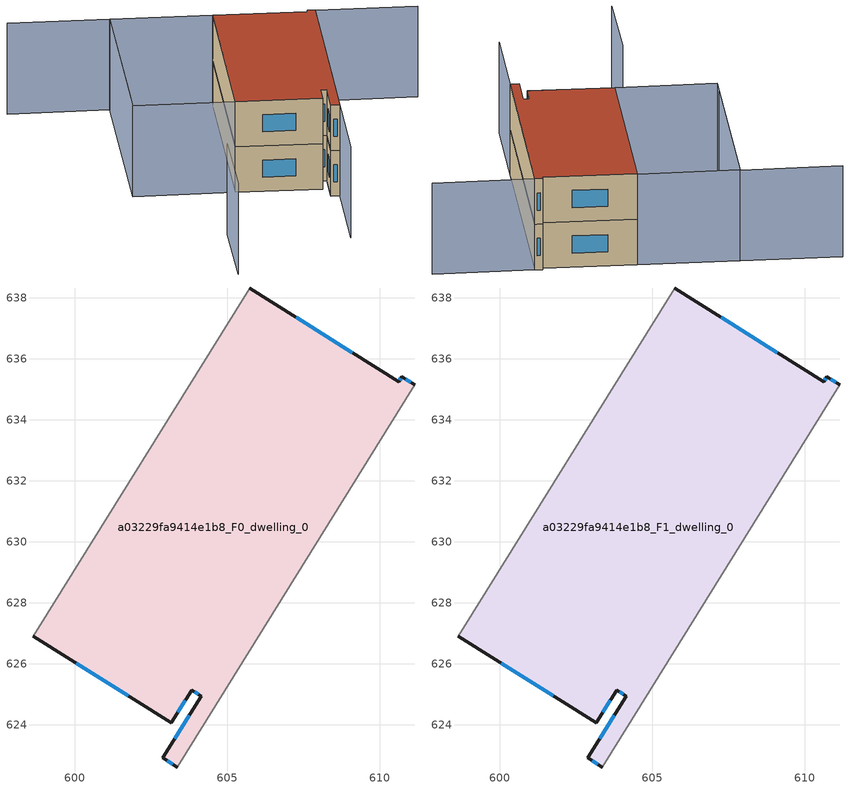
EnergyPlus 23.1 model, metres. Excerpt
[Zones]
a03229fa9414e1b8_F0_dwelling_0
 floor ground (EU_floor_Construction): 610.73,635.41 611.14,635.15 603.36,622.61 602.88,622.91 604.15,624.94 603.83,625.13 603.16,624.07 598.64,626.91 605.73,638.32 610.62,635.25 z0
 wall outside (EU_wall_Construction): 598.64,626.91 603.16,624.07 603.83,625.13 604.15,624.94 602.88,622.91 603.36,622.61 / 611.14,635.15 610.73,635.41 610.62,635.25 605.73,638.32 z0:3
 wall adiabatic (EU_wall_Construction): 605.73,638.32 598.64,626.91 / 603.36,622.61 611.14,635.15 z0:3
 window (EU_Window_Construction): 603.75,624.31 603.27,623.54 / 603.93,625.07 604.05,625 / 603.37,624.4 603.62,624.8 / 600.05,626.02 601.75,624.95 / 609.1,636.21 607.26,637.36 / 610.7,635.36 610.66,635.3 / 611.02,635.23 610.86,635.33 / 603.03,622.82 603.21,622.71 z0.93:2.07
a03229fa9414e1b8_F1_dwelling_0
 floor to a03229fa9414e1b8_F0_dwelling_0 (EU_floor_Construction): 610.73,635.41 611.14,635.15 603.36,622.61 602.88,622.91 604.15,624.94 603.83,625.13 603.16,624.07 598.64,626.91 605.73,638.32 610.62,635.25 z3
 wall outside (EU_wall_Construction): 598.64,626.91 603.16,624.07 603.83,625.13 604.15,624.94 602.88,622.91 603.36,622.61 / 611.14,635.15 610.73,635.41 610.62,635.25 605.73,638.32 z3:6
 wall adiabatic (EU_wall_Construction): 605.73,638.32 598.64,626.91 / 603.36,622.61 611.14,635.15 z3:6
 window (EU_Window_Construction): 603.75,624.31 603.27,623.54 / 603.93,625.07 604.05,625 / 603.37,624.4 603.62,624.8 / 600.05,626.02 601.75,624.95 / 609.1,636.21 607.26,637.36 / 610.7,635.36 610.66,635.3 / 611.02,635.23 610.86,635.33 / 603.03,622.82 603.21,622.71 z3.93:5.07
 roof outside (EU_roof_Construction): 604.15,624.94 602.88,622.91 603.36,622.61 611.14,635.15 610.73,635.41 610.62,635.25 605.73,638.32 598.64,626.91 603.16,624.07 603.83,625.13 z6
shading: 594.22,622 591.04,616.78 / 599.91,617.07 611.14,635.15 / 611.14,635.15 616.47,631.84 / 595.11,645 600.44,641.69 / 600.44,641.69 593.96,631.25 / 593.31,630.22 600.42,641.66 / 600.42,641.66 605.75,638.35 / 605.75,638.35 598.64,626.91 / 598.64,626.91 593.31,630.22 z0:6
[Building]
EU S2 Campaign: North Axis=0; Terrain=City; Solar Distribution=FullExterior
[Site:Location]
Montreal-Trudeau.Intl.AP: Latitude=45.4667; Longitude=-73.75; Time Zone=-5; Elevation=36
[SizingPeriod:WeatherFileDays]
AnnualSizingPeriod: Begin Month=1; Begin Day of Month=1; End Month=12; End Day of Month=31; Day of Week for Start Day=Monday; Use Weather File Daylight Saving Period=No; Use Weather File Rain and Snow Indicators=No
[MATERIAL]
EU_InternalMass_Material: Roughness=MediumRough; Thickness=0.1; Conductivity=1; Density=1800; Specific Heat=900; Thermal Absorptance=0.9; Solar Absorptance=0.7; Visible Absorptance=0.7
[MATERIAL:NOMASS] Roughness=MediumRough; Thermal Absorptance=0.9; Solar Absorptance=0.7; Visible Absorptance=0.7
Name | Thermal Resistance
EU_wall_NoMass; EU_floor_NoMass | 1.51479
EU_roof_NoMass | 2.84114
[WINDOWMATERIAL:SIMPLEGLAZINGSYSTEM]
EU_Window_SimpleGlazing: UFactor=3.53504; Solar Heat Gain Coefficient=0.8; Visible Transmittance=0.8
[CONSTRUCTION]
EU_wall_Construction: EU_wall_NoMass
EU_roof_Construction: EU_roof_NoMass
EU_floor_Construction: EU_floor_NoMass
EU_Window_Construction: EU_Window_SimpleGlazing
EU_InternalMass_Construction: EU_InternalMass_Material
[ZONE] Type=1; Multiplier=1; Ceiling Height=autocalculate; Volume=253.634; Floor Area=autocalculate; Part of Total Floor Area=Yes
a03229fa9414e1b8_F0_dwelling_0; a03229fa9414e1b8_F1_dwelling_0
[INTERNALMASS] Construction=EU_InternalMass_Construction; Surface Area=84.5447
Name | Zone or ZoneList
a03229fa9414e1b8_F0_dwelling_0_EU_InternalMass | a03229fa9414e1b8_F0_dwelling_0
a03229fa9414e1b8_F1_dwelling_0_EU_InternalMass | a03229fa9414e1b8_F1_dwelling_0
[OTHEREQUIPMENT] Fuel Type=Electricity; Design Level Calculation Method=Watts/Area; Power per Zone Floor Area=1; Fraction Latent=0; Fraction Radiant=0; Fraction Lost=0; Carbon Dioxide Generation Rate=0; EndUse Subcategory=EU_Step8_InternalGains
Name | Zone or ZoneList or Space or SpaceList | Schedule
EU_Step8_InternalGain_a03229fa9414e1b8_F0_dwelling_0_f000 | a03229fa9414e1b8_F0_dwelling_0 | EU_Step8_GainSchedule_a03229fa9414e1b8_F0_dwelling_0_f000
EU_Step8_InternalGain_a03229fa9414e1b8_F1_dwelling_0_f000 | a03229fa9414e1b8_F1_dwelling_0 | EU_Step8_GainSchedule_a03229fa9414e1b8_F1_dwelling_0_f000
[ZONEVENTILATION:DESIGNFLOWRATE] Schedule=EU_AlwaysOn; Design Flow Rate Calculation Method=AirChanges/Hour; Air Changes per Hour=0.775154; Ventilation Type=Natural; Fan Pressure Rise=0; Fan Total Efficiency=1; Constant Term Coefficient=1; Temperature Term Coefficient=0; Velocity Term Coefficient=0; Velocity Squared Term Coefficient=0; Minimum Indoor Temperature=-100; Maximum Indoor Temperature=100; Delta Temperature=-100; Minimum Outdoor Temperature=-100; Maximum Outdoor Temperature=100; Maximum Wind Speed=40
Name | Zone or ZoneList or Space or SpaceList
EU_ConstantAir_a03229fa9414e1b8_F0_dwelling_0 | a03229fa9414e1b8_F0_dwelling_0
EU_ConstantAir_a03229fa9414e1b8_F1_dwelling_0 | a03229fa9414e1b8_F1_dwelling_0
[HVACTEMPLATE:THERMOSTAT] Constant Heating Setpoint=20; Constant Cooling Setpoint=50
EU_HeatOnly_a03229fa9414e1b8_F0_dwelling_0; EU_HeatOnly_a03229fa9414e1b8_F1_dwelling_0
[HVACTEMPLATE:ZONE:IDEALLOADSAIRSYSTEM] System Availability Schedule=EU_AlwaysOn; Maximum Heating Supply Air Temperature=50; Minimum Cooling Supply Air Temperature=13; Maximum Heating Supply Air Humidity Ratio=0.0156; Minimum Cooling Supply Air Humidity Ratio=0.0077; Heating Limit=NoLimit; Cooling Limit=NoLimit; Heating Availability Schedule=EU_AlwaysOn; Cooling Availability Schedule=EU_CoolingOff; Dehumidification Control Type=ConstantSensibleHeatRatio; Cooling Sensible Heat Ratio=0.7; Dehumidification Setpoint=60; Humidification Control Type=None; Humidification Setpoint=30; Outdoor Air Method=None; Outdoor Air Flow Rate per Person=0.00944; Outdoor Air Flow Rate per Zone Floor Area=0; Outdoor Air Flow Rate per Zone=0; Demand Controlled Ventilation Type=None; Outdoor Air Economizer Type=NoEconomizer; Heat Recovery Type=None; Sensible Heat Recovery Effectiveness=0.7; Latent Heat Recovery Effectiveness=0.65
Name | Template Thermostat
a03229fa9414e1b8_F0_dwelling_0 | EU_HeatOnly_a03229fa9414e1b8_F0_dwelling_0
a03229fa9414e1b8_F1_dwelling_0 | EU_HeatOnly_a03229fa9414e1b8_F1_dwelling_0
[SIZING:ZONE] Zone Cooling Design Supply Air Temperature Input Method=SupplyAirTemperature; Zone Cooling Design Supply Air Temperature=13; Zone Heating Design Supply Air Temperature Input Method=SupplyAirTemperature; Zone Heating Design Supply Air Temperature=50; Zone Cooling Design Supply Air Humidity Ratio=0.008; Zone Heating Design Supply Air Humidity Ratio=0.008; Cooling Design Air Flow Method=DesignDay; Cooling Design Air Flow Rate=0; Cooling Minimum Air Flow per Zone Floor Area=0.000762; Cooling Minimum Air Flow=0; Cooling Minimum Air Flow Fraction=0.2; Heating Design Air Flow Method=DesignDay; Heating Design Air Flow Rate=0; Heating Maximum Air Flow per Zone Floor Area=0.002032; Heating Maximum Air Flow=0.141576; Heating Maximum Air Flow Fraction=0.3; Account for Dedicated Outdoor Air System=No; Dedicated Outdoor Air System Control Strategy=NeutralSupplyAir; Dedicated Outdoor Air Low Setpoint Temperature for Design=autosize; Dedicated Outdoor Air High Setpoint Temperature for Design=autosize; Zone Load Sizing Method=Sensible Load Only No Latent Load; Zone Latent Cooling Design Supply Air Humidity Ratio Input Method=HumidityRatioDifference; Zone Cooling Design Supply Air Humidity Ratio Difference=0.005; Zone Latent Heating Design Supply Air Humidity Ratio Input Method=HumidityRatioDifference; Zone Humidification Design Supply Air Humidity Ratio Difference=0.005
a03229fa9414e1b8_F0_dwelling_0; a03229fa9414e1b8_F1_dwelling_0
[SCHEDULE:CONSTANT]
Name | Hourly Value
EU_AlwaysOn | 1
EU_CoolingOff | 0
[SCHEDULE:FILE] Column Number=1; Rows to Skip at Top=0; Number of Hours of Data=8760; Column Separator=Comma; Interpolate to Timestep=No; Minutes per Item=60; Adjust Schedule for Daylight Savings=Yes
Name | File
EU_Step8_GainSchedule_a03229fa9414e1b8_F0_dwelling_0_f000 | ../../schedules/a03229fa9414e1b8/a03229fa9414e1b8_F0_dwelling_0_f000_gain.csv
EU_Step8_GainSchedule_a03229fa9414e1b8_F1_dwelling_0_f000 | ../../schedules/a03229fa9414e1b8/a03229fa9414e1b8_F1_dwelling_0_f000_gain.csv
